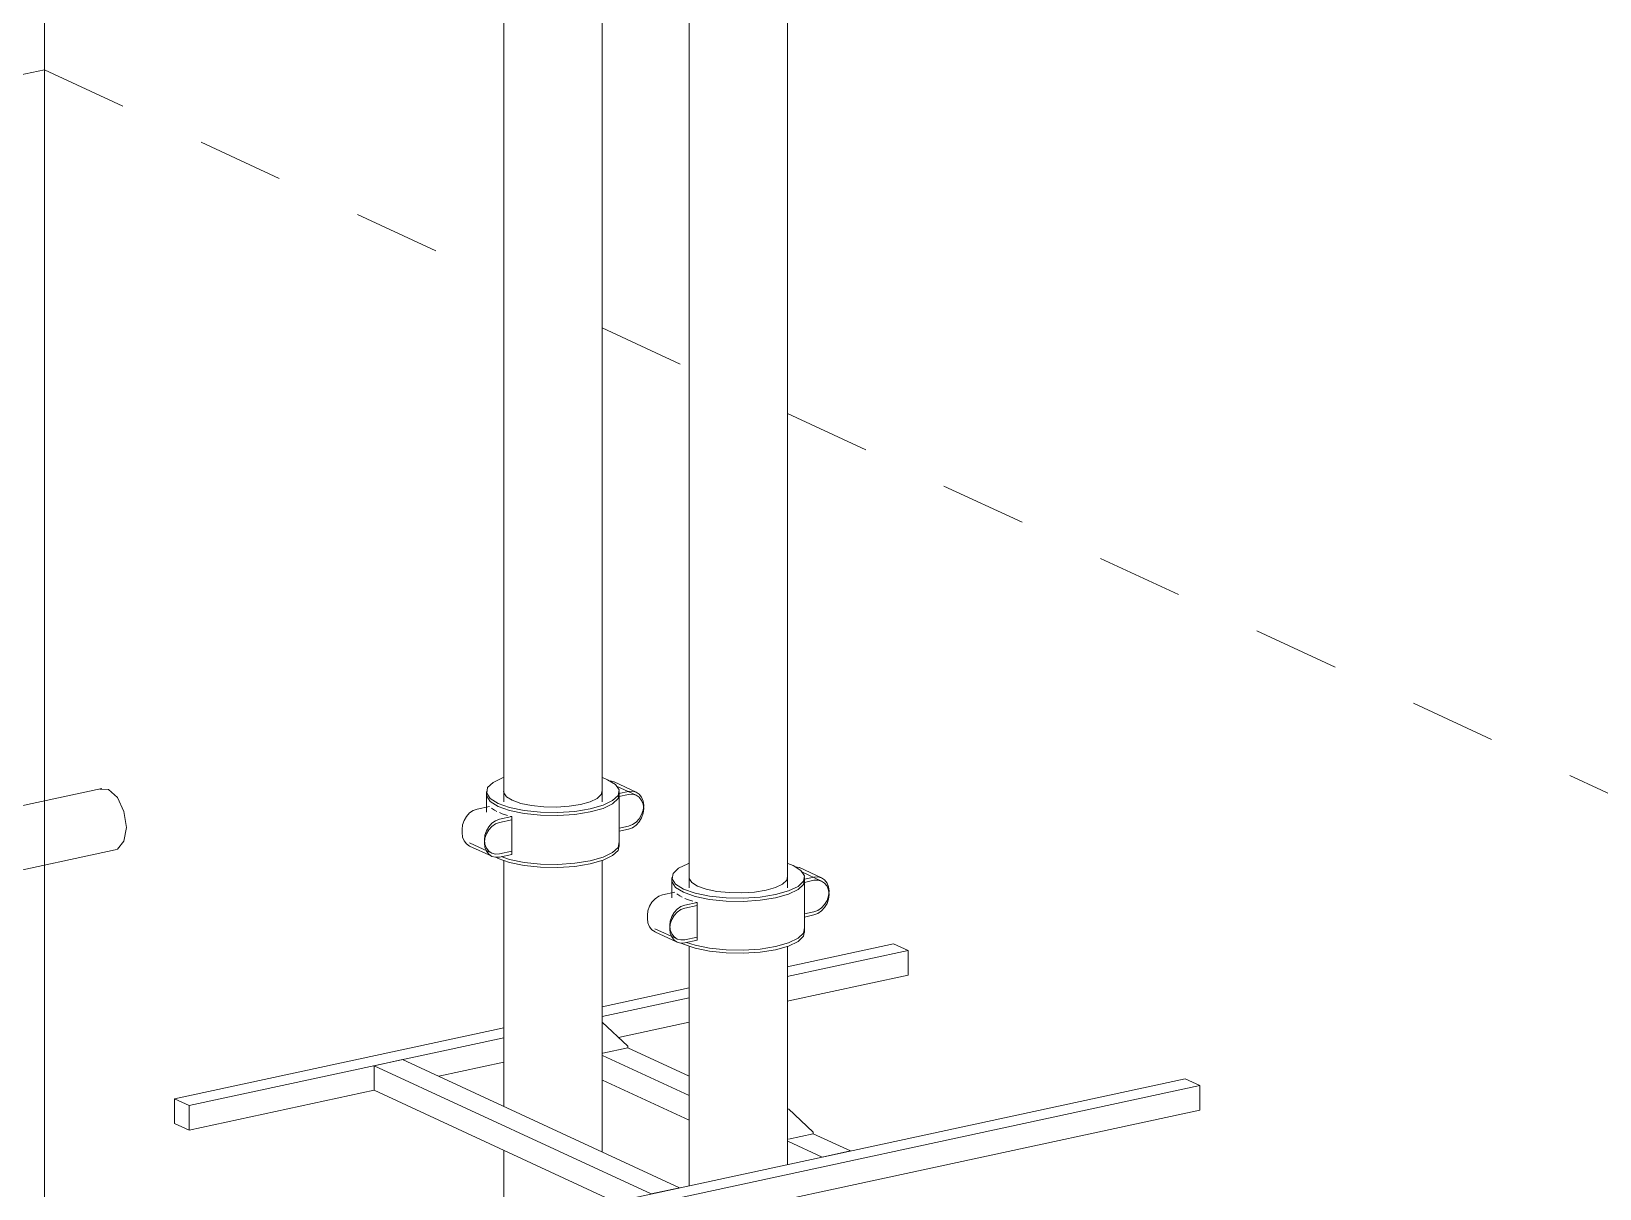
# Model space of a CAD drawing. Header units: metres. Extents: x 63 to 378, y -27 to 78.
# Drawn here: x 368.372 to 370.191, y -12.527 to -11.184 of the extents above; entities that cross this region are included whole.
import ezdxf

# ---------------------------------------------------------------- set-up
doc = ezdxf.new("R2010")
doc.units = ezdxf.units.M
doc.linetypes.add('Centre', pattern=[0.03175, 0.00635, -0.004763, 0.015875, -0.004763])
doc.layers.add('A-FLOR-LEVL', color=7, linetype='Continuous', lineweight=9)
doc.layers.add('P-PIPE', color=7, linetype='Continuous', lineweight=18)
doc.layers.add('G-ANNO-SYMB', color=7, linetype='Continuous', lineweight=9, true_color=0x0091c9)

# ---------------------------------------------------------------- blocks, each defined once
blk = doc.blocks.new('Victaulic-IPS-Rigid Coupling Style 07-W07-107 - Standard-V570-3D BUITRON TUBERIA')
at = {"layer": 'P-PIPE', "color": 11, "true_color": 0xff8080}
for p, q in [((25.786, -12.1658), (25.786, -12.1895)), ((25.8059, -12.1671), (25.8058, -12.1658)), ((25.9295, -12.1534), (25.9337, -12.1545)), ((25.9596, -12.1665), (25.9339, -12.1545)), ((25.9507, -12.1656), (25.9396, -12.168)), ((25.9399, -12.226), (25.9399, -12.1658)), ((25.7751, -12.186), (25.7894, -12.1829)), ((25.8151, -12.1949), (25.8009, -12.1979)), ((25.8151, -12.1949), (25.8137, -12.1945)), ((25.8151, -12.235), (25.8151, -12.1949)), ((25.9397, -12.2082), (25.9507, -12.2058)), ((25.7662, -12.2253), (25.792, -12.2372)), ((25.8009, -12.2381), (25.8151, -12.235))]:
    blk.add_line(p, q, dxfattribs=at)
for points in [[(25.8058, -12.1495, 0), (25.8046, -12.1499, 0), (25.7936, -12.1552, 0), (25.7873, -12.1613, 0), (25.7862, -12.1676, 0), (25.7903, -12.1738, 0), (25.7994, -12.1795, 0), (25.8128, -12.1842, 0), (25.8296, -12.1877, 0), (25.8487, -12.1897, 0), (25.8687, -12.19, 0), (25.8884, -12.1887, 0), (25.9063, -12.1858, 0)], [(25.9063, -12.1858, 0), (25.9213, -12.1816, 0), (25.9323, -12.1763, 0), (25.9386, -12.1703, 0), (25.9397, -12.1639, 0), (25.9356, -12.1577, 0), (25.9265, -12.152, 0), (25.9204, -12.1496, 0)], [(25.8952, -12.1807, 0), (25.8818, -12.1828, 0), (25.8672, -12.1838, 0), (25.8523, -12.1835, 0), (25.8382, -12.182, 0), (25.8257, -12.1795, 0), (25.8157, -12.1759, 0), (25.809, -12.1717, 0), (25.8059, -12.1671, 0)], [(25.9199, -12.1644, 0), (25.9191, -12.1691, 0), (25.9144, -12.1736, 0), (25.9063, -12.1775, 0), (25.8952, -12.1807, 0)], [(25.9507, -12.2058, 0), (25.9553, -12.2041, 0), (25.9595, -12.2012, 0), (25.9631, -12.1972, 0), (25.9659, -12.1925, 0), (25.9676, -12.1872, 0), (25.9682, -12.1819, 0), (25.9676, -12.1768, 0), (25.9659, -12.1724, 0), (25.9631, -12.1688, 0), (25.9595, -12.1664, 0), (25.9553, -12.1653, 0), (25.9507, -12.1656, 0)], [(25.7577, -12.2117, 0), (25.7576, -12.2098, 0), (25.7582, -12.2045, 0), (25.76, -12.1993, 0), (25.7628, -12.1945, 0), (25.7664, -12.1906, 0), (25.7706, -12.1877, 0), (25.7751, -12.186, 0)], [(25.7978, -12.1887, 0), (25.7953, -12.1874, 0), (25.7916, -12.1849, 0)], [(25.8009, -12.1979, 0), (25.7964, -12.1996, 0), (25.7922, -12.2025, 0), (25.7885, -12.2065, 0), (25.7858, -12.2112, 0), (25.784, -12.2165, 0), (25.7834, -12.2218, 0), (25.784, -12.2268, 0), (25.7858, -12.2313, 0), (25.7885, -12.2349, 0), (25.7922, -12.2373, 0), (25.7964, -12.2384, 0), (25.8009, -12.2381, 0)], [(25.8101, -12.1935, 0), (25.8041, -12.1915, 0), (25.8011, -12.1903, 0)], [(25.9397, -12.2242, 0), (25.9386, -12.2305, 0), (25.9323, -12.2365, 0), (25.9213, -12.2419, 0), (25.9063, -12.2461, 0)], [(25.9063, -12.2461, 0), (25.8884, -12.2489, 0), (25.8687, -12.2503, 0), (25.8487, -12.2499, 0), (25.8296, -12.2479, 0), (25.8128, -12.2444, 0), (25.803, -12.2413, 0)]]:
    blk.add_polyline3d(points, dxfattribs=at)
blk = doc.blocks.new('Victaulic-IPS-Rigid Coupling Style 07-W07-107 - Standard-V571-3D BUITRON TUBERIA')
at = {"layer": 'P-PIPE', "color": 11, "true_color": 0xff8080}
for p, q in [((25.786, -12.1694), (25.786, -12.1895)), ((25.9596, -12.1701), (25.9367, -12.1595)), ((25.9507, -12.1692), (25.9396, -12.1716)), ((25.9399, -12.2296), (25.9399, -12.1694)), ((25.8151, -12.1985), (25.8009, -12.2015)), ((25.8151, -12.2386), (25.8151, -12.1985)), ((25.9397, -12.2118), (25.9507, -12.2094)), ((25.7662, -12.2289), (25.792, -12.2408)), ((25.8009, -12.2417), (25.8151, -12.2386))]:
    blk.add_line(p, q, dxfattribs=at)
for points in [[(25.786, -12.1694, 0), (25.7862, -12.1712, 0), (25.7903, -12.1774, 0), (25.7994, -12.1831, 0), (25.8128, -12.1878, 0), (25.8296, -12.1913, 0), (25.8487, -12.1933, 0), (25.8687, -12.1936, 0), (25.8884, -12.1923, 0), (25.9063, -12.1895, 0)], [(25.9063, -12.1895, 0), (25.9213, -12.1852, 0), (25.9323, -12.1799, 0), (25.9386, -12.1739, 0), (25.9397, -12.1675, 0)], [(25.9507, -12.2094, 0), (25.9553, -12.2077, 0), (25.9595, -12.2048, 0), (25.9631, -12.2008, 0), (25.9659, -12.1961, 0), (25.9676, -12.1909, 0), (25.9682, -12.1855, 0), (25.9676, -12.1805, 0), (25.9659, -12.176, 0), (25.9631, -12.1724, 0), (25.9595, -12.17, 0), (25.9553, -12.1689, 0), (25.9507, -12.1692, 0)], [(25.8009, -12.2015, 0), (25.7964, -12.2032, 0), (25.7922, -12.2061, 0), (25.7885, -12.2101, 0), (25.7858, -12.2148, 0), (25.784, -12.2201, 0), (25.7834, -12.2254, 0), (25.784, -12.2305, 0), (25.7858, -12.2349, 0), (25.7885, -12.2385, 0), (25.7922, -12.2409, 0), (25.7964, -12.242, 0), (25.8009, -12.2417, 0)], [(25.7664, -12.229, 0), (25.7628, -12.2266, 0), (25.76, -12.223, 0), (25.7582, -12.2185, 0), (25.7576, -12.2135, 0), (25.7577, -12.2116, 0)], [(25.9063, -12.2497, 0), (25.8884, -12.2526, 0), (25.8687, -12.2539, 0), (25.8487, -12.2535, 0), (25.8296, -12.2515, 0), (25.8128, -12.2481, 0), (25.7994, -12.2433, 0), (25.7967, -12.242, 0)], [(25.9397, -12.2278, 0), (25.9386, -12.2341, 0), (25.9323, -12.2402, 0), (25.9213, -12.2455, 0), (25.9063, -12.2497, 0)]]:
    blk.add_polyline3d(points, dxfattribs=at)
blk = doc.blocks.new('Victaulic-IPS-Rigid Coupling Style 07-W07-107 - Standard-V573-3D BUITRON TUBERIA')
at = {"layer": 'P-PIPE', "color": 1, "true_color": 0xff0000}
for p, q in [((25.7144, -12.0539), (25.7186, -12.055)), ((25.7446, -12.067), (25.7188, -12.055)), ((25.5709, -12.0662), (25.5709, -12.09)), ((25.6007, -12.0764), (25.5939, -12.0722)), ((25.6106, -12.0799), (25.6007, -12.0764)), ((25.704, -12.0696), (25.6994, -12.0741)), ((25.7049, -12.0649), (25.704, -12.0696)), ((25.7357, -12.0661), (25.7245, -12.0685)), ((25.7248, -12.1265), (25.7248, -12.0662)), ((25.5601, -12.0865), (25.5743, -12.0834)), ((25.6001, -12.0953), (25.5858, -12.0984)), ((25.6001, -12.0953), (25.5987, -12.095)), ((25.6001, -12.1355), (25.6001, -12.0953)), ((25.6231, -12.0825), (25.6106, -12.0799)), ((25.6373, -12.084), (25.6231, -12.0825)), ((25.6522, -12.0842), (25.6373, -12.084)), ((25.6668, -12.0833), (25.6522, -12.0842)), ((25.6801, -12.0811), (25.6668, -12.0833)), ((25.7246, -12.1086), (25.7357, -12.1062)), ((25.5512, -12.1258), (25.5769, -12.1377)), ((25.5858, -12.1386), (25.6001, -12.1355)), ((25.5977, -12.1449), (25.588, -12.1417)), ((25.6145, -12.1484), (25.5977, -12.1449)), ((25.6336, -12.1504), (25.6145, -12.1484)), ((25.6537, -12.1507), (25.6336, -12.1504)), ((25.6733, -12.1494), (25.6537, -12.1507)), ((25.6913, -12.1466), (25.6733, -12.1494)), ((25.7062, -12.1423), (25.6913, -12.1466)), ((25.7172, -12.137), (25.7062, -12.1423))]:
    blk.add_line(p, q, dxfattribs=at)
for points in [[(25.5908, -12.0499, 0), (25.5895, -12.0504, 0), (25.5785, -12.0557, 0), (25.5722, -12.0617, 0), (25.5711, -12.0681, 0), (25.5752, -12.0743, 0), (25.5843, -12.0799, 0), (25.5977, -12.0847, 0), (25.6145, -12.0881, 0), (25.6336, -12.0901, 0), (25.6537, -12.0905, 0), (25.6733, -12.0892, 0), (25.6913, -12.0863, 0)], [(25.6913, -12.0863, 0), (25.7062, -12.0821, 0), (25.7172, -12.0768, 0), (25.7235, -12.0707, 0), (25.7246, -12.0644, 0), (25.7205, -12.0582, 0), (25.7114, -12.0525, 0), (25.7053, -12.0501, 0)], [(25.5939, -12.0722, 0), (25.5909, -12.0676, 0), (25.5907, -12.0662, 0)], [(25.6994, -12.0741, 0), (25.6912, -12.078, 0), (25.6801, -12.0811, 0)], [(25.7357, -12.1062, 0), (25.7402, -12.1046, 0), (25.7444, -12.1017, 0), (25.748, -12.0977, 0), (25.7508, -12.0929, 0), (25.7526, -12.0877, 0), (25.7532, -12.0824, 0), (25.7526, -12.0773, 0), (25.7508, -12.0729, 0), (25.748, -12.0693, 0), (25.7444, -12.0669, 0), (25.7402, -12.0658, 0), (25.7357, -12.0661, 0)], [(25.5426, -12.1121, 0), (25.5426, -12.1103, 0), (25.5432, -12.105, 0), (25.5449, -12.0998, 0), (25.5477, -12.095, 0), (25.5513, -12.091, 0), (25.5555, -12.0881, 0), (25.5601, -12.0865, 0)], [(25.5827, -12.0892, 0), (25.5803, -12.0879, 0), (25.5765, -12.0854, 0)], [(25.5951, -12.094, 0), (25.589, -12.0919, 0), (25.586, -12.0907, 0)], [(25.5858, -12.0984, 0), (25.5813, -12.1001, 0), (25.5771, -12.103, 0), (25.5735, -12.107, 0), (25.5707, -12.1117, 0), (25.569, -12.1169, 0), (25.5684, -12.1223, 0), (25.569, -12.1273, 0), (25.5707, -12.1318, 0), (25.5735, -12.1354, 0), (25.5771, -12.1378, 0), (25.5813, -12.1389, 0), (25.5858, -12.1386, 0)], [(25.7246, -12.1246, 0), (25.7235, -12.131, 0), (25.7172, -12.137, 0)]]:
    blk.add_polyline3d(points, dxfattribs=at)
blk = doc.blocks.new('Victaulic-IPS-Rigid Coupling Style 07-W07-107 - Standard-V574-3D BUITRON TUBERIA')
at = {"layer": 'P-PIPE', "color": 1, "true_color": 0xff0000}
for p, q in [((25.7446, -12.0706), (25.7217, -12.06)), ((25.5709, -12.0698), (25.5709, -12.09)), ((25.5709, -12.0699), (25.5711, -12.0717)), ((25.5711, -12.0717), (25.5752, -12.0779)), ((25.5752, -12.0779), (25.5843, -12.0836)), ((25.7172, -12.0804), (25.7235, -12.0744)), ((25.7235, -12.0744), (25.7246, -12.068)), ((25.7357, -12.0697), (25.7245, -12.0721)), ((25.7248, -12.1301), (25.7248, -12.0698)), ((25.5843, -12.0836), (25.5977, -12.0883)), ((25.5977, -12.0883), (25.6145, -12.0918)), ((25.6145, -12.0918), (25.6336, -12.0937)), ((25.6336, -12.0937), (25.6537, -12.0941)), ((25.6537, -12.0941), (25.6733, -12.0928)), ((25.6733, -12.0928), (25.6913, -12.0899)), ((25.6913, -12.0899), (25.7062, -12.0857)), ((25.7062, -12.0857), (25.7172, -12.0804)), ((25.6001, -12.0989), (25.5858, -12.102)), ((25.6001, -12.1391), (25.6001, -12.0989)), ((25.7246, -12.1122), (25.7357, -12.1099)), ((25.5512, -12.1294), (25.5769, -12.1413)), ((25.5858, -12.1422), (25.6001, -12.1391))]:
    blk.add_line(p, q, dxfattribs=at)
for points in [[(25.7357, -12.1099, 0), (25.7402, -12.1082, 0), (25.7444, -12.1053, 0), (25.748, -12.1013, 0), (25.7508, -12.0966, 0), (25.7526, -12.0913, 0), (25.7532, -12.086, 0), (25.7526, -12.0809, 0), (25.7508, -12.0765, 0), (25.748, -12.0729, 0), (25.7444, -12.0705, 0), (25.7402, -12.0694, 0), (25.7357, -12.0697, 0)], [(25.5513, -12.1294, 0), (25.5477, -12.127, 0), (25.5449, -12.1235, 0), (25.5432, -12.119, 0), (25.5426, -12.1139, 0), (25.5426, -12.1121, 0)], [(25.5858, -12.102, 0), (25.5813, -12.1037, 0), (25.5771, -12.1066, 0), (25.5735, -12.1106, 0), (25.5707, -12.1153, 0), (25.569, -12.1205, 0), (25.5684, -12.1259, 0), (25.569, -12.1309, 0), (25.5707, -12.1354, 0), (25.5735, -12.139, 0), (25.5771, -12.1414, 0), (25.5813, -12.1425, 0), (25.5858, -12.1422, 0)], [(25.7246, -12.1283, 0), (25.7235, -12.1346, 0), (25.7172, -12.1406, 0), (25.7062, -12.1459, 0), (25.6913, -12.1502, 0)], [(25.6913, -12.1502, 0), (25.6733, -12.153, 0), (25.6537, -12.1543, 0), (25.6336, -12.154, 0), (25.6145, -12.152, 0), (25.5977, -12.1485, 0), (25.5843, -12.1438, 0), (25.5817, -12.1425, 0)]]:
    blk.add_polyline3d(points, dxfattribs=at)
blk = doc.blocks.new('soporte tuberia Ayura - 4_-V667-3D BUITRON TUBERIA')
at = {"layer": 'P-PIPE'}
for p, q in [((26.043, -12.2429), (25.9198, -12.2694)), ((26.0599, -12.2507), (26.043, -12.2429)), ((25.9198, -12.2809), (26.0599, -12.2507)), ((26.0599, -12.2791), (26.0599, -12.2507)), ((26.0599, -12.2791), (25.9197, -12.3094)), ((25.8059, -12.294), (25.7049, -12.3158)), ((25.7049, -12.3273), (25.8059, -12.3055)), ((25.7349, -12.3617), (25.7049, -12.3337)), ((25.8059, -12.3339), (25.724, -12.3516)), ((25.5909, -12.3404), (25.2088, -12.4228)), ((25.2258, -12.4306), (25.5909, -12.3519)), ((25.706, -12.3699), (25.7349, -12.3636)), ((25.7349, -12.3636), (25.7349, -12.3617)), ((25.8059, -12.3965), (25.7349, -12.3636)), ((25.4735, -12.3772), (25.4405, -12.3843)), ((25.4405, -12.3843), (25.7619, -12.533)), ((25.4405, -12.4128), (25.4405, -12.3843)), ((25.7949, -12.5259), (25.4735, -12.3772)), ((25.5909, -12.3803), (25.5155, -12.3966)), ((25.7056, -12.3725), (25.8059, -12.4189)), ((26.3813, -12.3994), (25.5472, -12.5794)), ((25.8059, -12.4474), (25.7056, -12.4009)), ((26.3982, -12.4072), (26.3813, -12.3994)), ((25.2088, -12.4228), (25.2258, -12.4306)), ((25.2088, -12.4513), (25.2088, -12.4228)), ((25.4405, -12.4128), (25.2258, -12.4591)), ((25.7199, -12.5421), (25.4405, -12.4128)), ((25.5641, -12.5872), (26.3982, -12.4072)), ((26.3982, -12.4357), (26.3982, -12.4072)), ((25.2258, -12.4306), (25.2258, -12.4591)), ((26.3982, -12.4357), (25.5641, -12.6156)), ((25.9499, -12.4613), (25.9211, -12.4343)), ((25.2258, -12.4591), (25.2088, -12.4513)), ((25.9499, -12.4632), (25.9499, -12.4613)), ((25.9206, -12.472), (25.9601, -12.4903)), ((25.9211, -12.4694), (25.9499, -12.4632)), ((25.9931, -12.4831), (25.9499, -12.4632)), ((25.9601, -12.4903), (25.9931, -12.4831)), ((25.7619, -12.533), (25.7949, -12.5259)), ((25.5472, -12.5794), (25.5641, -12.5872)), ((25.5472, -12.6078), (25.5472, -12.5794)), ((25.5641, -12.6156), (25.5641, -12.5872)), ((25.5641, -12.6156), (25.5472, -12.6078))]:
    blk.add_line(p, q, dxfattribs=at)

msp = doc.modelspace()

# ---------------------------------------------------------------- linework, layer by layer
at = {"layer": 'A-FLOR-LEVL', "linetype": 'Centre'}
for p, q in [((365.0343, -11.9523), (368.3871, -11.229)), ((368.3871, -11.229), (368.9198, -11.4755)), ((369.0338, -11.5283), (369.1349, -11.575)), ((369.2489, -11.6278), (371.4251, -12.6348))]:
    msp.add_line(p, q, dxfattribs=at)
at = {"layer": 'G-ANNO-SYMB'}
msp.add_line((368.3871, 19.1381), (368.3871, -15.897), dxfattribs=at)
at = {"layer": 'P-PIPE', "color": 1, "true_color": 0xff0000}
for p, q in [((368.9197, -9.1976), (368.9197, -12.0783)), ((369.034, -12.0783), (369.034, -9.1979)), ((368.4537, -12.0626), (366.9285, -12.3918)), ((368.4511, -12.0635), (368.4614, -12.0637)), ((366.9779, -12.4558), (368.4691, -12.134)), ((368.9197, -12.1461), (368.9197, -12.4314)), ((369.034, -12.4843), (369.034, -12.1463)), ((368.9197, -12.4823), (368.9197, -12.5585))]:
    msp.add_line(p, q, dxfattribs=at)
at = {"layer": 'P-PIPE', "color": 11, "true_color": 0xff8080}
for p, q in [((369.1347, -9.3017), (369.1347, -12.1778)), ((369.249, -12.1778), (369.249, -9.3017)), ((369.1347, -12.2456), (369.1347, -12.5236)), ((369.249, -12.4989), (369.249, -12.2458))]:
    msp.add_line(p, q, dxfattribs=at)
at = {"layer": 'P-PIPE', "color": 1, "true_color": 0xff0000}
for points in [[(368.4614, -12.0637, 0), (368.4717, -12.0731, 0), (368.4792, -12.0892, 0), (368.482, -12.1078, 0)], [(368.482, -12.1078, 0), (368.4792, -12.1239, 0), (368.4717, -12.1331, 0), (368.4692, -12.134, 0)]]:
    msp.add_polyline3d(points, dxfattribs=at)

# ---------------------------------------------------------------- block references
for name in ['Victaulic-IPS-Rigid Coupling Style 07-W07-107 - Standard-V573-3D BUITRON TUBERIA', 'Victaulic-IPS-Rigid Coupling Style 07-W07-107 - Standard-V574-3D BUITRON TUBERIA']:
    msp.add_blockref(name, (343.3289, 0), dxfattribs=at)
at = {"layer": 'P-PIPE', "color": 11, "true_color": 0xff8080}
for name in ['Victaulic-IPS-Rigid Coupling Style 07-W07-107 - Standard-V570-3D BUITRON TUBERIA', 'Victaulic-IPS-Rigid Coupling Style 07-W07-107 - Standard-V571-3D BUITRON TUBERIA']:
    msp.add_blockref(name, (343.3289, 0), dxfattribs=at)
at = {"layer": 'P-PIPE'}
msp.add_blockref('soporte tuberia Ayura - 4_-V667-3D BUITRON TUBERIA', (343.3289, 0), dxfattribs=at)

doc.saveas('drawing.dxf')
